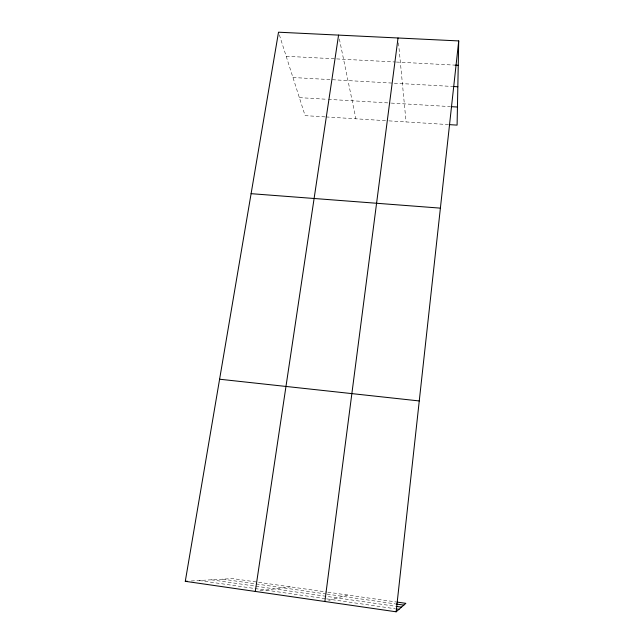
<?xml version="1.0" encoding="UTF-8"?>
<svg xmlns="http://www.w3.org/2000/svg" width="644" height="644" viewBox="0 0 644 644"><rect width="100%" height="100%" fill="white"/><g stroke="black" fill="none" stroke-linecap="round" stroke-linejoin="round"><path stroke-width="0.48" stroke-dasharray="3.22 2.42" d="M328.698 600.401L347.543 595.016M259.983 590.822L290.363 586.845M191.252 580.969L232.589 578.586L326.838 592.053M286.178 56.27L335.653 58.862M336.643 58.91L395.376 61.993M396.374 62.049L455.252 65.141M292.948 77.513L452.885 86.481M299.355 97.638L327.257 99.297M328.255 99.353L390.296 103.04M391.294 103.096L450.43 106.606M325.019 116.886L305.095 115.638L278.812 33.126M326.017 116.942L388.01 120.814M389.016 120.879L448.087 124.566M327.828 592.198L395.971 601.939M222.607 579.157L326.106 593.993M327.088 594.13L394.957 603.855M211.304 579.809L254.823 586.064M255.813 586.209L395.585 606.286M199.205 580.51L325.663 598.735M326.645 598.872L395.046 608.733M339.364 38.978L355.907 118.81M398.499 42.842L406.074 121.941"/><path stroke-width="0.97" d="M396.954 602.076L405.849 603.348L396.149 611.8L185.287 581.315L278.514 32.2L458.713 40.926L457.095 125.121L449.093 124.622M396.149 611.8L458.713 40.926M324.874 601.496L398.032 37.988M255.29 591.434L338.559 35.106M185.287 581.315L187.275 581.202M455.252 65.141L458.246 65.294M453.875 86.538L457.836 86.755M451.428 106.671L457.441 107.025M251.096 193.675L440.391 208.133M219.596 379.219L419.26 400.946M395.939 603.991L403.812 605.127M396.567 606.431L401.502 607.139M396.044 608.87L399.014 609.305"/></g></svg>
